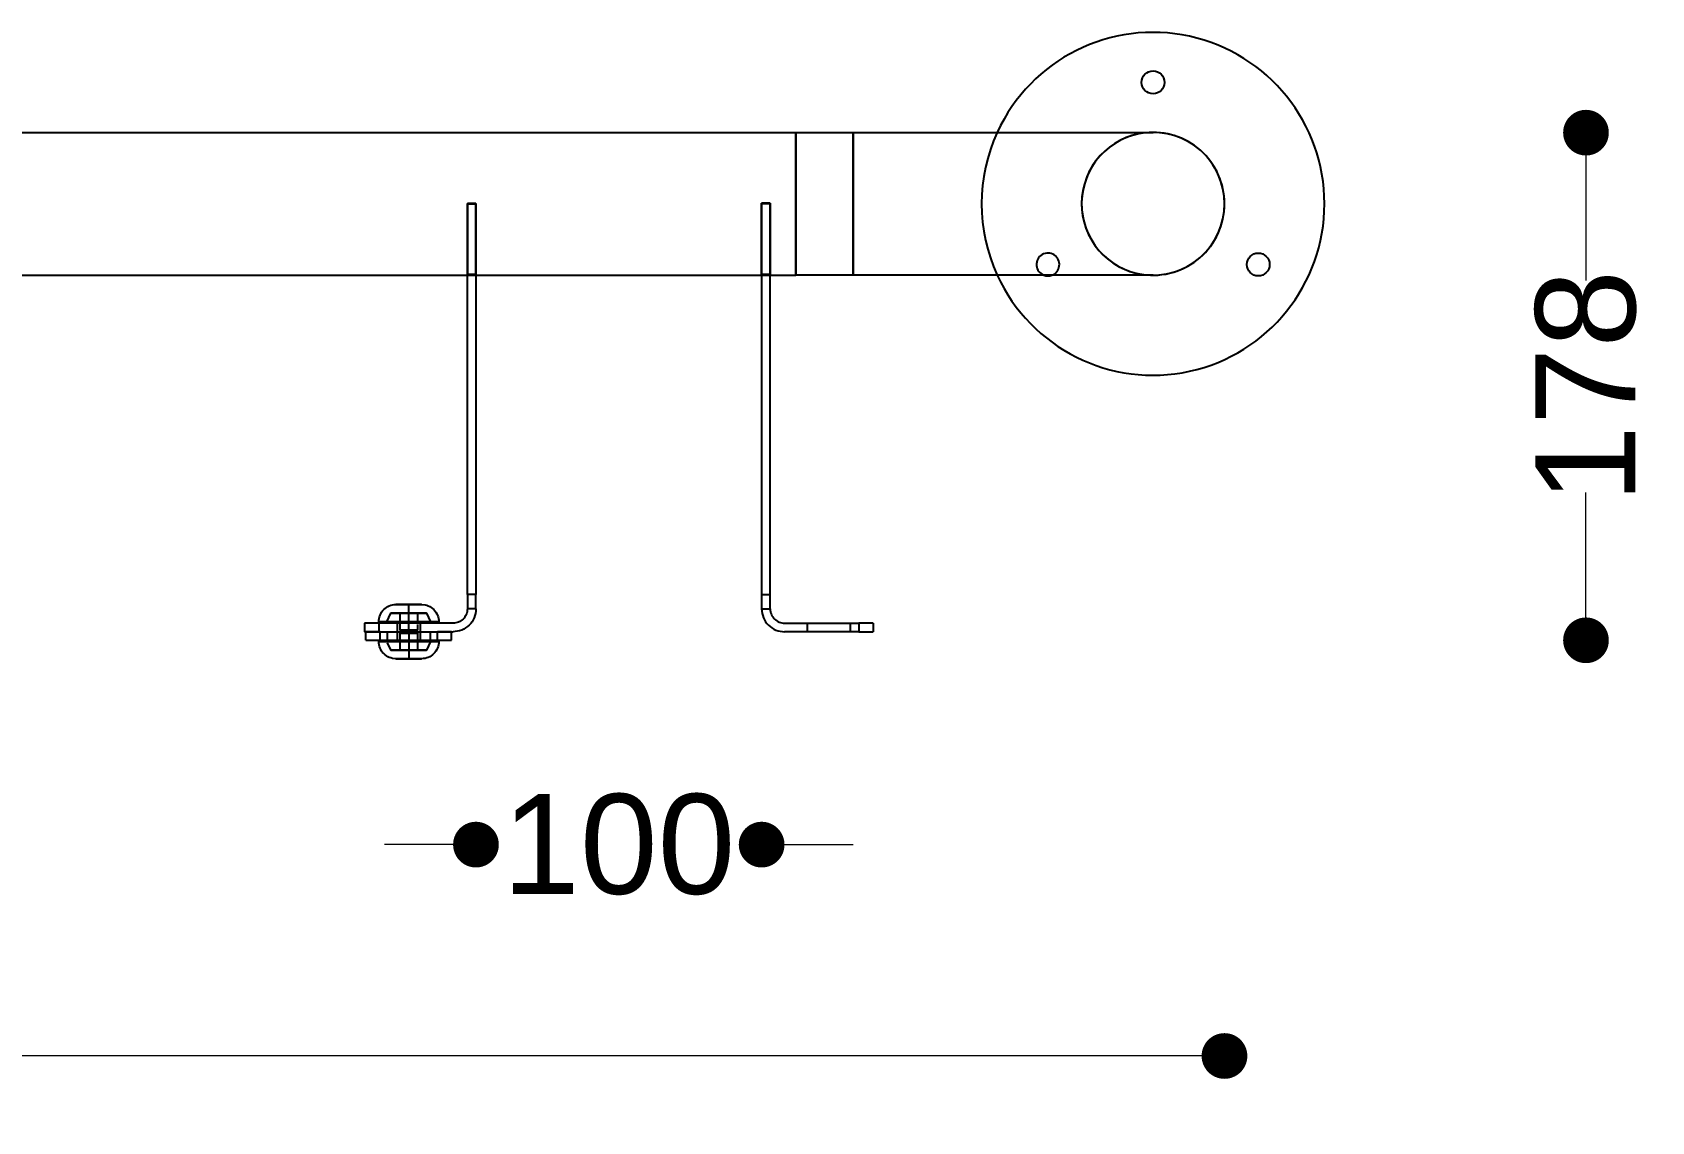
# Model space of a CAD drawing. Header units: millimetres. Extents: x 10366 to 13995, y 24552 to 29685.
# Drawn here: x 12819 to 13386, y 28527 to 28909 of the extents above; entities that cross this region are included whole.
import ezdxf

# ---------------------------------------------------------------- set-up
doc = ezdxf.new("R2010")
doc.units = ezdxf.units.MM
doc.header["$LTSCALE"] = 3
for name, color, linetype in [('Default', 7, 'Continuous'), ('Hidden_lines', 7, 'Continuous'), ('Red', 1, 'Continuous')]:
    doc.layers.add(name, color=color, linetype=linetype)
doc.styles.get("Standard").update_dxf_attribs({"font": 'arial.ttf'})
doc.dimstyles.new('MATEUSZ', dxfattribs={"dimtxt": 35, "dimasz": 16, "dimexe": 0.18, "dimexo": 0.0625, "dimgap": 0.09, "dimtad": 0, "dimdec": 0, "dimdsep": 46, "dimtxsty": 'Standard', "dimblk": 'DOT', "dimcen": 0.09, "dimse1": 1, "dimse2": 1, "dimadec": 0, "dimazin": 0, "dimtfac": 1, "dimtdec": 0, "dimtofl": 0, "dimtmove": 0, "dimatfit": 3, "dimfxl": 1, "dimtolj": 1, "dimtzin": 0, "dimlwd": 9, "dimlwe": 9, "dimarcsym": 0})

# ---------------------------------------------------------------- blocks, each defined once
blk = doc.blocks.new('_Dot')
at = {"color": 0, "linetype": 'ByBlock', "lineweight": -2}
blk.add_line((-0.5, 0), (-1, 0), dxfattribs=at)
at = {"color": 0, "linetype": 'ByBlock', "const_width": 0.5}
blk.add_lwpolyline([(-0.25, 0, 1), (0.25, 0, 1)], format="xyb", close=True, dxfattribs=at)
blk = doc.blocks.new('*D30')
at = {"color": 0, "lineweight": 9, "transparency": 16777216}
for p, q in [((10992.62, 28550.21), (12054.03, 28550.21)), ((13220.62, 28550.21), (12159.21, 28550.21))]:
    blk.add_line(p, q, dxfattribs=at)
at = {"layer": 'Defpoints', "color": 0, "transparency": 16777216}
for p in [(10976.62, 28848.52), (13236.62, 28848.52), (13236.62, 28550.21)]:
    blk.add_point(p, dxfattribs=at)
at = {"color": 0, "lineweight": 9, "transparency": 16777216, "xscale": 16, "yscale": 16, "zscale": 16, "rotation": 180}
blk.add_blockref('_Dot', (10976.62, 28550.21), dxfattribs=at)
at = {"color": 0, "lineweight": 9, "transparency": 16777216, "xscale": 16, "yscale": 16, "zscale": 16}
blk.add_blockref('_Dot', (13236.62, 28550.21), dxfattribs=at)
at = {"color": 0, "transparency": 16777216, "insert": (12106.62, 28550.21), "char_height": 35, "attachment_point": 5}
blk.add_mtext('\\A1;2260', dxfattribs=at)
blk = doc.blocks.new('*D31')
at = {"color": 0, "lineweight": 9, "transparency": 16777216}
for p, q in [((13363.15, 28857.41), (13363.15, 28821.71)), ((13363.15, 28711.72), (13363.15, 28747.43))]:
    blk.add_line(p, q, dxfattribs=at)
at = {"layer": 'Defpoints', "color": 0, "transparency": 16777216}
for p in [(13213.89, 28873.41), (13363.15, 28873.41), (12966.11, 28695.72)]:
    blk.add_point(p, dxfattribs=at)
at = {"color": 0, "lineweight": 9, "transparency": 16777216, "xscale": 16, "yscale": 16, "zscale": 16}
for p, rotation in [((13363.15, 28873.41), 90), ((13363.15, 28695.72), 270)]:
    blk.add_blockref('_Dot', p, dxfattribs=dict(at, rotation=rotation))
at = {"color": 0, "transparency": 16777216, "insert": (13363.15, 28784.57), "char_height": 35, "attachment_point": 5, "rotation": 90}
blk.add_mtext('\\A1;178', dxfattribs=at)
blk = doc.blocks.new('*D33')
at = {"color": 0, "lineweight": 9, "transparency": 16777216}
for p, q in [((12958.62, 28624.2), (12942.62, 28624.2)), ((13090.62, 28624.2), (13106.62, 28624.2))]:
    blk.add_line(p, q, dxfattribs=at)
at = {"layer": 'Defpoints', "color": 0, "transparency": 16777216}
for p in [(12974.62, 28711.74), (13074.62, 28711.74), (13074.62, 28624.2)]:
    blk.add_point(p, dxfattribs=at)
at = {"color": 0, "lineweight": 9, "transparency": 16777216, "xscale": 16, "yscale": 16, "zscale": 16}
blk.add_blockref('_Dot', (12974.62, 28624.2), dxfattribs=at)
at = {"color": 0, "lineweight": 9, "transparency": 16777216, "xscale": 16, "yscale": 16, "zscale": 16, "rotation": 180}
blk.add_blockref('_Dot', (13074.62, 28624.2), dxfattribs=at)
at = {"color": 0, "transparency": 16777216, "insert": (13024.62, 28624.2), "char_height": 35, "attachment_point": 5}
blk.add_mtext('\\A1;100', dxfattribs=at)

msp = doc.modelspace()

# ---------------------------------------------------------------- linework, layer by layer
msp.add_line((11116.86, 28873.52), (13086.62, 28873.52))
at = {"layer": 'Default', "color": 0}
for p, q in [((13086.62, 28873.52), (13106.62, 28873.52)), ((12971.62, 28711.74), (12971.62, 28848.52)), ((12971.62, 28848.52), (12974.62, 28848.52)), ((12974.62, 28848.52), (12974.62, 28711.74)), ((13074.62, 28848.52), (13074.62, 28711.74)), ((13077.62, 28848.52), (13074.62, 28848.52)), ((13077.62, 28711.74), (13077.62, 28848.52)), ((13086.62, 28848.72), (13086.62, 28848.52)), ((12771.62, 28823.52), (12971.62, 28823.52)), ((12974.62, 28823.52), (13074.62, 28823.52)), ((13074.62, 28823.61), (13074.62, 28711.74)), ((13077.62, 28711.74), (13077.62, 28823.9)), ((13077.62, 28823.52), (13086.62, 28823.52)), ((13106.62, 28823.52), (13086.62, 28823.52)), ((12974.62, 28711.74), (12971.62, 28711.74)), ((12974.62, 28706.74), (12971.62, 28706.74)), ((13074.62, 28711.74), (13077.62, 28711.74)), ((13074.62, 28706.74), (13077.62, 28706.74)), ((12935.62, 28701.72), (12935.62, 28698.72)), ((12966.6, 28701.72), (12940.62, 28701.72)), ((12940.62, 28701.72), (12940.62, 28698.72)), ((13082.64, 28701.72), (13108.62, 28701.72)), ((13108.62, 28701.72), (13108.62, 28698.72)), ((13113.62, 28701.72), (13113.62, 28698.72)), ((12936.11, 28695.72), (12936.11, 28698.72)), ((12940.62, 28698.72), (12966.6, 28698.72)), ((12941.11, 28698.72), (12961.11, 28698.72)), ((12941.11, 28695.72), (12941.11, 28698.72)), ((12941.11, 28695.72), (12961.11, 28695.72)), ((12961.11, 28695.72), (12961.11, 28698.72)), ((12966.11, 28695.72), (12966.11, 28698.72)), ((13108.62, 28698.72), (13082.64, 28698.72))]:
    msp.add_line(p, q, dxfattribs=at)
for points in [[(13086.62, 28873.52, 0), (13086.62, 28873.52, 0), (13086.62, 28873.52, 0), (13086.62, 28873.52, 0), (13086.62, 28873.52, 0), (13086.62, 28873.52, 0), (13086.62, 28873.52, 0), (13086.62, 28873.52, 0), (13086.62, 28873.52, 0), (13086.62, 28873.52, 0), (13086.62, 28873.52, 0), (13086.62, 28873.51, 0), (13086.62, 28873.51, 0), (13086.62, 28873.47, 0), (13086.62, 28873.34, 0), (13086.62, 28872.79, 0), (13086.62, 28870.43, 0), (13086.62, 28848.52, 0)], [(13106.62, 28873.52, 0), (13106.62, 28873.52, 0), (13106.62, 28873.52, 0), (13106.62, 28873.52, 0), (13106.62, 28873.52, 0), (13106.62, 28873.52, 0), (13106.62, 28873.52, 0), (13106.62, 28873.52, 0), (13106.62, 28873.52, 0), (13106.62, 28873.52, 0), (13106.62, 28873.52, 0), (13106.62, 28873.51, 0), (13106.62, 28873.51, 0), (13106.62, 28873.47, 0), (13106.62, 28873.34, 0), (13106.62, 28872.79, 0), (13106.62, 28870.43, 0), (13106.62, 28848.52, 0)], [(13106.62, 28873.52, 0), (13211.62, 28873.52, 0)], [(13236.62, 28848.52, 0), (13236.48, 28851.15, 0), (13236.07, 28853.76, 0), (13235.38, 28856.31, 0), (13234.42, 28858.78, 0), (13233.21, 28861.12, 0), (13231.76, 28863.33, 0), (13230.08, 28865.37, 0), (13228.2, 28867.23, 0), (13226.14, 28868.87, 0), (13223.91, 28870.29, 0), (13221.54, 28871.47, 0), (13219.06, 28872.38, 0), (13216.5, 28873.04, 0), (13213.89, 28873.41, 0), (13211.25, 28873.51, 0), (13208.61, 28873.33, 0)], [(12971.62, 28823.72, 0), (12971.62, 28823.72, 0), (12971.62, 28823.72, 0), (12971.62, 28823.72, 0), (12971.62, 28823.72, 0), (12971.62, 28823.72, 0), (12971.62, 28823.72, 0), (12971.62, 28823.72, 0), (12971.62, 28823.72, 0), (12971.62, 28823.72, 0), (12971.62, 28823.73, 0), (12971.62, 28823.74, 0), (12971.62, 28823.77, 0), (12971.62, 28824.17, 0), (12971.62, 28826.13, 0), (12971.62, 28848.52, 0)], [(12974.62, 28848.52, 0), (12974.62, 28823.72, 0)], [(13074.62, 28848.52, 0), (13074.62, 28823.72, 0)], [(13077.62, 28823.72, 0), (13077.62, 28823.72, 0), (13077.62, 28823.72, 0), (13077.62, 28823.72, 0), (13077.62, 28823.72, 0), (13077.62, 28823.72, 0), (13077.62, 28823.72, 0), (13077.62, 28823.72, 0), (13077.62, 28823.72, 0), (13077.62, 28823.72, 0), (13077.62, 28823.73, 0), (13077.62, 28823.74, 0), (13077.62, 28823.77, 0), (13077.62, 28824.17, 0), (13077.62, 28826.13, 0), (13077.62, 28848.52, 0)], [(13086.62, 28848.52, 0), (13086.62, 28823.52, 0)], [(13106.62, 28848.52, 0), (13106.62, 28823.52, 0)], [(13208.36, 28823.73, 0), (13211.01, 28823.52, 0), (13213.67, 28823.6, 0), (13216.3, 28823.96, 0), (13218.88, 28824.59, 0), (13221.38, 28825.5, 0), (13223.77, 28826.66, 0), (13226.02, 28828.08, 0), (13228.11, 28829.72, 0), (13230.01, 28831.58, 0), (13231.7, 28833.62, 0), (13233.17, 28835.84, 0), (13234.39, 28838.2, 0), (13235.36, 28840.67, 0), (13236.06, 28843.24, 0), (13236.48, 28845.86, 0), (13236.62, 28848.52, 0)], [(13211.62, 28823.52, 0), (13211.62, 28823.52, 0), (13211.61, 28823.52, 0), (13211.54, 28823.52, 0), (13211.21, 28823.52, 0), (13209.8, 28823.52, 0), (13194.59, 28823.52, 0), (13106.62, 28823.52, 0)], [(12974.62, 28706.74, 0), (12974.58, 28705.94, 0), (12974.46, 28705.15, 0), (12974.27, 28704.38, 0), (12974, 28703.63, 0), (12973.65, 28702.92, 0), (12973.24, 28702.24, 0), (12972.77, 28701.61, 0), (12972.23, 28701.03, 0), (12971.65, 28700.51, 0), (12971.01, 28700.05, 0), (12970.34, 28699.65, 0), (12969.63, 28699.32, 0), (12968.9, 28699.06, 0), (12968.15, 28698.87, 0), (12967.38, 28698.76, 0), (12966.6, 28698.72, 0)], [(12971.62, 28706.74, 0), (12971.6, 28706.24, 0), (12971.52, 28705.74, 0), (12971.4, 28705.25, 0), (12971.22, 28704.78, 0), (12971.01, 28704.33, 0), (12970.75, 28703.91, 0), (12970.45, 28703.52, 0), (12970.11, 28703.15, 0), (12969.74, 28702.83, 0), (12969.35, 28702.54, 0), (12968.93, 28702.29, 0), (12968.49, 28702.09, 0), (12968.03, 28701.93, 0), (12967.56, 28701.82, 0), (12967.09, 28701.75, 0), (12966.6, 28701.72, 0)], [(12971.62, 28711.74, 0), (12971.62, 28706.74, 0)], [(12974.62, 28706.74, 0), (12974.62, 28706.74, 0), (12974.62, 28706.74, 0), (12974.62, 28706.74, 0), (12974.62, 28706.74, 0), (12974.62, 28706.74, 0), (12974.62, 28706.74, 0), (12974.62, 28706.74, 0), (12974.62, 28706.74, 0), (12974.62, 28706.74, 0), (12974.62, 28706.74, 0), (12974.62, 28706.74, 0), (12974.62, 28706.75, 0), (12974.62, 28706.75, 0), (12974.62, 28706.78, 0), (12974.62, 28706.89, 0), (12974.62, 28707.36, 0), (12974.62, 28711.74, 0)], [(13074.62, 28711.74, 0), (13074.62, 28706.74, 0)], [(13074.62, 28706.74, 0), (13074.66, 28705.94, 0), (13074.78, 28705.15, 0), (13074.98, 28704.38, 0), (13075.25, 28703.63, 0), (13075.59, 28702.92, 0), (13076.01, 28702.24, 0), (13076.48, 28701.61, 0), (13077.01, 28701.03, 0), (13077.6, 28700.51, 0), (13078.23, 28700.05, 0), (13078.91, 28699.65, 0), (13079.61, 28699.32, 0), (13080.35, 28699.06, 0), (13081.1, 28698.87, 0), (13081.87, 28698.76, 0), (13082.64, 28698.72, 0)], [(13077.62, 28706.74, 0), (13077.62, 28706.74, 0), (13077.62, 28706.74, 0), (13077.62, 28706.74, 0), (13077.62, 28706.74, 0), (13077.62, 28706.74, 0), (13077.62, 28706.74, 0), (13077.62, 28706.74, 0), (13077.62, 28706.74, 0), (13077.62, 28706.74, 0), (13077.62, 28706.74, 0), (13077.62, 28706.74, 0), (13077.62, 28706.75, 0), (13077.62, 28706.75, 0), (13077.62, 28706.78, 0), (13077.62, 28706.89, 0), (13077.62, 28707.36, 0), (13077.62, 28711.74, 0)], [(13077.62, 28706.74, 0), (13077.65, 28706.24, 0), (13077.72, 28705.74, 0), (13077.85, 28705.25, 0), (13078.02, 28704.78, 0), (13078.24, 28704.33, 0), (13078.5, 28703.91, 0), (13078.8, 28703.52, 0), (13079.13, 28703.15, 0), (13079.5, 28702.83, 0), (13079.9, 28702.54, 0), (13080.32, 28702.29, 0), (13080.76, 28702.09, 0), (13081.22, 28701.93, 0), (13081.69, 28701.82, 0), (13082.16, 28701.75, 0), (13082.64, 28701.72, 0)], [(12940.62, 28701.72, 0), (12935.62, 28701.72, 0)], [(13113.62, 28701.72, 0), (13113.62, 28701.72, 0), (13113.62, 28701.72, 0), (13113.62, 28701.72, 0), (13113.62, 28701.72, 0), (13113.62, 28701.72, 0), (13113.62, 28701.72, 0), (13113.62, 28701.72, 0), (13113.62, 28701.72, 0), (13113.62, 28701.72, 0), (13113.62, 28701.72, 0), (13113.62, 28701.72, 0), (13113.62, 28701.72, 0), (13113.61, 28701.72, 0), (13113.59, 28701.72, 0), (13113.48, 28701.72, 0), (13113.01, 28701.72, 0), (13108.62, 28701.72, 0)], [(12935.62, 28698.72, 0), (12935.62, 28698.72, 0), (12935.62, 28698.72, 0), (12935.62, 28698.72, 0), (12935.62, 28698.72, 0), (12935.62, 28698.72, 0), (12935.62, 28698.72, 0), (12935.62, 28698.72, 0), (12935.62, 28698.72, 0), (12935.62, 28698.72, 0), (12935.62, 28698.72, 0), (12935.63, 28698.72, 0), (12935.63, 28698.72, 0), (12935.66, 28698.72, 0), (12935.77, 28698.72, 0), (12936.24, 28698.72, 0), (12940.62, 28698.72, 0)], [(12941.11, 28698.72, 0), (12936.11, 28698.72, 0)], [(12936.11, 28695.72, 0), (12936.11, 28695.72, 0), (12936.11, 28695.72, 0), (12936.11, 28695.72, 0), (12936.11, 28695.72, 0), (12936.11, 28695.72, 0), (12936.11, 28695.72, 0), (12936.11, 28695.72, 0), (12936.11, 28695.72, 0), (12936.11, 28695.72, 0), (12936.11, 28695.72, 0), (12936.11, 28695.72, 0), (12936.12, 28695.72, 0), (12936.12, 28695.72, 0), (12936.15, 28695.72, 0), (12936.26, 28695.72, 0), (12936.73, 28695.72, 0), (12941.11, 28695.72, 0)], [(12966.11, 28698.72, 0), (12966.11, 28698.72, 0), (12966.11, 28698.72, 0), (12966.11, 28698.72, 0), (12966.11, 28698.72, 0), (12966.11, 28698.72, 0), (12966.11, 28698.72, 0), (12966.11, 28698.72, 0), (12966.11, 28698.72, 0), (12966.11, 28698.72, 0), (12966.11, 28698.72, 0), (12966.11, 28698.72, 0), (12966.11, 28698.72, 0), (12966.1, 28698.72, 0), (12966.08, 28698.72, 0), (12965.97, 28698.72, 0), (12965.5, 28698.72, 0), (12961.11, 28698.72, 0)], [(12961.11, 28695.72, 0), (12966.11, 28695.72, 0)], [(13108.62, 28698.72, 0), (13113.62, 28698.72, 0)]]:
    msp.add_polyline3d(points, dxfattribs=at)
for centre in [(13211.62, 28891.02), (13248.43, 28827.27)]:
    msp.add_circle(centre, 4, dxfattribs=at)
for centre, radius, start, end in [((13211.62, 28848.52), 60, 0, 155.3757), ((13211.62, 28848.52), 25, 0, 96.1963), ((13211.62, 28848.52), 60, 204.6243, 0), ((13211.62, 28848.52), 25, 261.7719, 0), ((13174.82, 28827.27), 4, 249.6359, 290.3641)]:
    msp.add_arc(centre, radius, start, end, dxfattribs=at)
at = {"layer": 'Hidden_lines', "color": 0}
for p, q in [((12971.62, 28848.72), (12974.62, 28848.72)), ((13077.62, 28848.72), (13074.62, 28848.72)), ((13074.62, 28848.72), (13074.62, 28823.61)), ((13077.62, 28823.9), (13077.62, 28848.72)), ((12974.62, 28823.72), (12971.62, 28823.72)), ((12971.62, 28823.52), (12974.62, 28823.52)), ((13077.62, 28823.72), (13074.62, 28823.72)), ((13074.62, 28823.52), (13077.62, 28823.52)), ((12943.47, 28702.24), (12944.87, 28705.24)), ((12947.11, 28698.72), (12947.11, 28701.72)), ((12948.11, 28702.24), (12948.11, 28705.24)), ((12948.11, 28699.24), (12948.11, 28701.72)), ((12951.11, 28702.24), (12951.11, 28705.24)), ((12951.11, 28699.24), (12951.11, 28701.72)), ((12954.11, 28705.24), (12954.11, 28701.72)), ((12954.11, 28701.21), (12954.11, 28699.24)), ((12955.11, 28701.72), (12955.11, 28698.72)), ((12957.35, 28705.24), (12958.75, 28702.24)), ((13090.63, 28698.72), (13090.63, 28701.72)), ((13105.63, 28701.72), (13105.63, 28698.72)), ((12943.61, 28695.72), (12943.61, 28698.72)), ((12947.11, 28695.72), (12947.11, 28698.72)), ((12948.11, 28696.11), (12948.11, 28698.27)), ((12948.11, 28692.27), (12948.11, 28695.72)), ((12951.11, 28698.27), (12951.11, 28695.72)), ((12951.11, 28695.27), (12951.11, 28692.27)), ((12954.11, 28698.27), (12954.11, 28695.72)), ((12954.11, 28695.27), (12954.11, 28692.27)), ((12955.11, 28698.72), (12955.11, 28695.72)), ((12958.75, 28695.27), (12957.35, 28692.27)), ((12958.61, 28698.72), (12958.61, 28695.72)), ((12943.62, 28694.95), (12943.65, 28694.9)), ((12944.8, 28692.44), (12943.65, 28694.89)), ((12944.82, 28692.39), (12944.8, 28692.44))]:
    msp.add_line(p, q, dxfattribs=at)
for points in [[(13086.62, 28823.52, 0), (13086.62, 28823.52, 0), (13086.62, 28823.52, 0), (13086.62, 28823.52, 0), (13086.62, 28823.52, 0), (13086.62, 28823.52, 0), (13086.62, 28823.52, 0), (13086.62, 28823.52, 0), (13086.62, 28823.52, 0), (13086.62, 28823.52, 0), (13086.62, 28823.52, 0), (13086.62, 28823.53, 0), (13086.62, 28823.56, 0), (13086.62, 28823.69, 0), (13086.62, 28824.25, 0), (13086.62, 28826.6, 0), (13086.62, 28873.52, 0)], [(13106.62, 28823.52, 0), (13106.62, 28823.52, 0), (13106.62, 28823.52, 0), (13106.62, 28823.52, 0), (13106.62, 28823.52, 0), (13106.62, 28823.52, 0), (13106.62, 28823.52, 0), (13106.62, 28823.52, 0), (13106.62, 28823.52, 0), (13106.62, 28823.52, 0), (13106.62, 28823.52, 0), (13106.62, 28823.53, 0), (13106.62, 28823.56, 0), (13106.62, 28823.69, 0), (13106.62, 28824.25, 0), (13106.62, 28826.6, 0), (13106.62, 28873.52, 0)], [(13208.61, 28873.33, 0), (13206.39, 28872.96, 0), (13204.2, 28872.39, 0), (13202.08, 28871.62, 0), (13200.03, 28870.67, 0), (13198.08, 28869.53, 0), (13196.24, 28868.23, 0), (13194.53, 28866.76, 0), (13192.95, 28865.14, 0), (13191.53, 28863.39, 0), (13190.27, 28861.52, 0), (13189.18, 28859.54, 0), (13188.28, 28857.47, 0), (13187.57, 28855.33, 0), (13187.05, 28853.13, 0), (13186.74, 28850.9, 0), (13186.62, 28848.64, 0), (13186.71, 28846.39, 0), (13187.01, 28844.15, 0), (13187.5, 28841.95, 0), (13188.19, 28839.8, 0), (13189.07, 28837.72, 0), (13190.14, 28835.73, 0), (13191.38, 28833.84, 0), (13192.79, 28832.08, 0), (13194.35, 28830.45, 0), (13196.05, 28828.96, 0), (13197.87, 28827.64, 0), (13199.81, 28826.48, 0), (13201.85, 28825.51, 0), (13203.96, 28824.72, 0), (13206.14, 28824.12, 0), (13208.36, 28823.73, 0)], [(12971.62, 28848.72, 0), (12971.62, 28823.72, 0)], [(12974.62, 28823.72, 0), (12974.62, 28823.72, 0), (12974.62, 28823.72, 0), (12974.62, 28823.72, 0), (12974.62, 28823.72, 0), (12974.62, 28823.72, 0), (12974.62, 28823.72, 0), (12974.62, 28823.72, 0), (12974.62, 28823.72, 0), (12974.62, 28823.72, 0), (12974.62, 28823.73, 0), (12974.62, 28823.74, 0), (12974.62, 28823.77, 0), (12974.62, 28824.17, 0), (12974.62, 28826.16, 0), (12974.62, 28848.72, 0)], [(13074.62, 28823.72, 0), (13074.62, 28823.72, 0), (13074.62, 28823.72, 0), (13074.62, 28823.72, 0), (13074.62, 28823.72, 0), (13074.62, 28823.72, 0), (13074.62, 28823.72, 0), (13074.62, 28823.72, 0), (13074.62, 28823.72, 0), (13074.62, 28823.72, 0), (13074.62, 28823.73, 0), (13074.62, 28823.74, 0), (13074.62, 28823.77, 0), (13074.62, 28824.17, 0), (13074.62, 28826.16, 0), (13074.62, 28848.72, 0)], [(13077.62, 28848.72, 0), (13077.62, 28823.72, 0)]]:
    msp.add_polyline3d(points, dxfattribs=at)
for points in [[(12951.11, 28705.24, 0), (12944.87, 28705.24, 0)], [(12951.11, 28705.24, 0), (12957.35, 28705.24, 0)], [(12951.11, 28699.24, 0), (12948.99, 28699.24, 0), (12948.32, 28699.24, 0), (12948.16, 28699.24, 0), (12948.13, 28699.24, 0), (12948.12, 28699.24, 0), (12948.11, 28699.24, 0), (12948.11, 28699.24, 0), (12948.11, 28699.24, 0), (12948.11, 28699.24, 0), (12948.11, 28699.24, 0), (12948.11, 28699.24, 0), (12948.11, 28699.24, 0), (12948.11, 28699.24, 0), (12948.11, 28699.24, 0), (12948.11, 28699.24, 0), (12948.11, 28699.24, 0), (12948.11, 28699.24, 0), (12948.11, 28699.24, 0), (12948.11, 28699.24, 0), (12948.11, 28699.24, 0), (12948.11, 28699.24, 0), (12948.11, 28699.24, 0), (12948.11, 28699.24, 0), (12948.11, 28699.24, 0), (12948.11, 28699.24, 0), (12948.11, 28699.24, 0), (12948.11, 28699.24, 0), (12948.12, 28699.24, 0), (12948.13, 28699.24, 0), (12948.2, 28699.24, 0), (12948.48, 28699.24, 0)], [(12951.11, 28698.27, 0), (12948.99, 28698.27, 0), (12948.32, 28698.27, 0), (12948.16, 28698.27, 0), (12948.13, 28698.27, 0), (12948.12, 28698.27, 0), (12948.11, 28698.27, 0), (12948.11, 28698.27, 0), (12948.11, 28698.27, 0), (12948.11, 28698.27, 0), (12948.11, 28698.27, 0), (12948.11, 28698.27, 0), (12948.11, 28698.27, 0), (12948.11, 28698.27, 0), (12948.11, 28698.27, 0), (12948.11, 28698.27, 0), (12948.11, 28698.27, 0), (12948.11, 28698.27, 0), (12948.11, 28698.27, 0), (12948.11, 28698.27, 0), (12948.11, 28698.27, 0), (12948.11, 28698.27, 0), (12948.11, 28698.27, 0), (12948.11, 28698.27, 0), (12948.11, 28698.27, 0), (12948.11, 28698.27, 0), (12948.11, 28698.27, 0), (12948.11, 28698.27, 0), (12948.12, 28698.27, 0), (12948.13, 28698.27, 0), (12948.2, 28698.27, 0), (12948.48, 28698.27, 0)], [(12951.11, 28699.24, 0), (12953.23, 28699.24, 0), (12953.9, 28699.24, 0), (12954.06, 28699.24, 0), (12954.1, 28699.24, 0), (12954.11, 28699.24, 0), (12954.11, 28699.24, 0), (12954.11, 28699.24, 0), (12954.11, 28699.24, 0), (12954.11, 28699.24, 0), (12954.11, 28699.24, 0), (12954.11, 28699.24, 0), (12954.11, 28699.24, 0), (12954.11, 28699.24, 0), (12954.11, 28699.24, 0), (12954.11, 28699.24, 0), (12954.11, 28699.24, 0), (12954.11, 28699.24, 0), (12954.11, 28699.24, 0), (12954.11, 28699.24, 0), (12954.11, 28699.24, 0), (12954.11, 28699.24, 0), (12954.11, 28699.24, 0), (12954.11, 28699.24, 0), (12954.11, 28699.24, 0), (12954.11, 28699.24, 0), (12954.11, 28699.24, 0), (12954.11, 28699.24, 0), (12954.11, 28699.24, 0), (12954.09, 28699.24, 0), (12954.03, 28699.24, 0), (12953.74, 28699.24, 0)], [(12951.11, 28698.27, 0), (12954.11, 28698.27, 0), (12954.11, 28698.27, 0), (12954.11, 28698.27, 0), (12954.11, 28698.27, 0), (12954.11, 28698.27, 0), (12954.11, 28698.27, 0), (12954.11, 28698.27, 0), (12954.11, 28698.27, 0), (12954.11, 28698.27, 0), (12954.11, 28698.27, 0), (12954.11, 28698.27, 0), (12954.11, 28698.27, 0), (12954.11, 28698.27, 0), (12954.09, 28698.27, 0), (12954.03, 28698.27, 0), (12953.74, 28698.27, 0)], [(12951.11, 28692.27, 0), (12944.87, 28692.27, 0)], [(12951.11, 28692.27, 0), (12957.35, 28692.27, 0)]]:
    msp.add_polyline3d(points, close=True, dxfattribs=at)
for centre, radius, start, end in [((13211.62, 28848.52), 60, 155.3757, 204.6243), ((13211.62, 28848.52), 25, 96.1963, 261.7719), ((13174.82, 28827.27), 4, 290.3641, 120), ((13174.82, 28827.27), 4, 120, 249.6359)]:
    msp.add_arc(centre, radius, start, end, dxfattribs=at)
at = {"layer": 'Red', "color": 0}
for points in [[(12940.61, 28702.24, 0), (12940.64, 28702.82, 0), (12940.73, 28703.39, 0), (12940.86, 28703.95, 0), (12941.06, 28704.5, 0), (12941.3, 28705.03, 0), (12941.6, 28705.54, 0), (12941.95, 28706.01, 0), (12942.35, 28706.46, 0), (12942.79, 28706.86, 0), (12943.27, 28707.22, 0), (12943.78, 28707.52, 0), (12944.3, 28707.77, 0), (12944.85, 28707.97, 0), (12945.43, 28708.12, 0), (12946.02, 28708.21, 0), (12946.61, 28708.24, 0)], [(12951.11, 28702.24, 0), (12951.11, 28708.24, 0)], [(12955.61, 28708.24, 0), (12956.79, 28708.12, 0), (12957.37, 28707.97, 0), (12957.92, 28707.77, 0), (12958.45, 28707.52, 0), (12958.95, 28707.22, 0), (12959.44, 28706.86, 0), (12959.88, 28706.46, 0), (12960.27, 28706.01, 0), (12960.62, 28705.54, 0), (12960.92, 28705.03, 0), (12961.17, 28704.5, 0), (12961.36, 28703.95, 0), (12961.5, 28703.39, 0), (12961.59, 28702.82, 0), (12961.61, 28702.24, 0)], [(12946.61, 28689.27, 0), (12945.43, 28689.39, 0), (12944.85, 28689.54, 0), (12944.3, 28689.73, 0), (12943.78, 28689.98, 0), (12943.27, 28690.29, 0), (12942.79, 28690.65, 0), (12942.35, 28691.05, 0), (12941.95, 28691.49, 0), (12941.6, 28691.97, 0), (12941.3, 28692.48, 0), (12941.06, 28693.01, 0), (12940.86, 28693.55, 0), (12940.73, 28694.12, 0), (12940.64, 28694.69, 0), (12940.61, 28695.27, 0)], [(12951.11, 28695.27, 0), (12951.11, 28689.27, 0)], [(12961.61, 28695.27, 0), (12961.59, 28694.69, 0), (12961.5, 28694.12, 0), (12961.36, 28693.55, 0), (12961.17, 28693.01, 0), (12960.92, 28692.48, 0), (12960.62, 28691.97, 0), (12960.27, 28691.49, 0), (12959.88, 28691.05, 0), (12959.44, 28690.65, 0), (12958.95, 28690.29, 0), (12958.45, 28689.98, 0), (12957.92, 28689.73, 0), (12957.37, 28689.54, 0), (12956.79, 28689.39, 0), (12956.2, 28689.3, 0), (12955.61, 28689.27, 0)]]:
    msp.add_polyline3d(points, dxfattribs=at)
for points in [[(12951.11, 28708.24, 0), (12946.61, 28708.24, 0)], [(12951.11, 28708.24, 0), (12955.61, 28708.24, 0)], [(12951.11, 28702.24, 0), (12940.61, 28702.24, 0)], [(12951.11, 28702.24, 0), (12961.61, 28702.24, 0)], [(12951.11, 28695.27, 0), (12940.61, 28695.27, 0)], [(12951.11, 28695.27, 0), (12961.61, 28695.27, 0)], [(12951.11, 28689.27, 0), (12946.61, 28689.27, 0)], [(12951.11, 28689.27, 0), (12955.61, 28689.27, 0)]]:
    msp.add_polyline3d(points, close=True, dxfattribs=at)

# ---------------------------------------------------------------- dimensions: what is measured, and where the dimension line sits
dim = msp.add_linear_dim(base=(13363.15, 28873.41), p1=(12966.11, 28695.72), p2=(13213.89, 28873.41), angle=90, dimstyle='MATEUSZ')
dim.commit()
dim.dimension.update_dxf_attribs({"geometry": '*D31', "text_midpoint": (13363.15, 28784.57)})
for base, p1, p2, picture, middle in [((13236.62, 28550.21), (10976.62, 28848.52), (13236.62, 28848.52), '*D30', (12106.62, 28550.21)), ((13074.62, 28624.2), (12974.62, 28711.74), (13074.62, 28711.74), '*D33', (13024.62, 28624.2))]:
    dim = msp.add_linear_dim(base=base, p1=p1, p2=p2, dimstyle='MATEUSZ')
    dim.commit()
    dim.dimension.update_dxf_attribs({"geometry": picture, "text_midpoint": middle})

doc.saveas('drawing.dxf')
